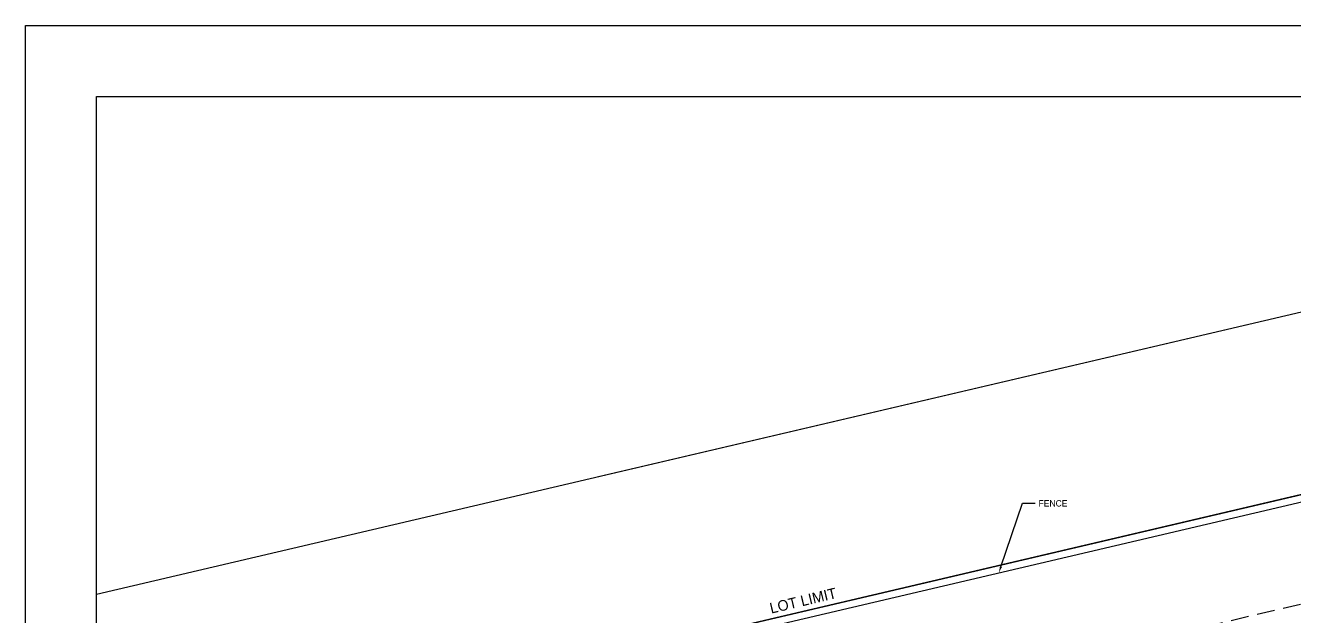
# Model space of a CAD drawing. Header units: metres. Extents: x -353217 to -351774, y -68080 to -67552.
# Drawn here: x -352382.39 to -352346.65, y -67856.53 to -67839.88 of the extents above; entities that cross this region are included whole.
import ezdxf
from ezdxf import colors
from ezdxf.entities.mleader import LeaderData, LeaderLine
from ezdxf.math import Vec2, Vec3

# ---------------------------------------------------------------- set-up
doc = ezdxf.new("R2010")
doc.units = ezdxf.units.M
doc.header["$MEASUREMENT"] = 0
doc.linetypes.add('DASHED', pattern=[0.75, 0.5, -0.25])
for name, color, linetype in [('A-TEXT', 6, 'Continuous'), ('A-walls', 5, 'Continuous'), ('Dim', 40, 'Continuous'), ('lot', 3, 'Continuous')]:
    doc.layers.add(name, color=color, linetype=linetype)

msp = doc.modelspace()

# ---------------------------------------------------------------- linework, layer by layer
for p, q in [((-352320.5348529, -67841.8752964), (-352380.3910711, -67855.9064706)), ((-352298.6269277, -67841.8752964), (-352366.1055053, -67857.6932632)), ((-352334.5255011, -67845.1549093), (-352366.2485711, -67852.5912614))]:
    msp.add_line(p, q)
at = {"layer": 'A-walls'}
msp.add_lwpolyline([(-352365.8865147, -67858.3676991), (-352365.9010108, -67857.8507424), (-352300.6136054, -67842.5440272), (-352300.0028345, -67868.5693195), (-352314.837922, -67868.7648419), (-352313.6866545, -67883.5163974), (-352365.1813172, -67883.5163974), (-352365.7463091, -67863.3676991)], dxfattribs=at)
at = {"layer": 'Dim'}
for points in [[(-352382.3910711, -67839.8752964), (-352289.3910711, -67839.8752964), (-352289.3910711, -67887.8752964), (-352382.3910711, -67887.8752964)], [(-352380.3910711, -67841.8752964), (-352291.3910711, -67841.8752964), (-352291.3910711, -67885.8752964), (-352380.3910711, -67885.8752964)]]:
    msp.add_lwpolyline(points, close=True, dxfattribs=at)
at = {"layer": 'lot'}
msp.add_lwpolyline([(-352366.1055053, -67857.6932632), (-352300.4194396, -67842.2930815), (-352299.7981486, -67868.7666391), (-352314.6219259, -67868.9620125), (-352313.4704376, -67883.7163974), (-352365.3757876, -67883.7163974), (-352366.1055053, -67857.6932632)], dxfattribs=at)
at = {"layer": 'lot', "linetype": 'DASHED'}
msp.add_lwpolyline([(-352363.0380876, -67860.0554514), (-352303.3319264, -67846.0572659), (-352302.8684362, -67865.8068441), (-352317.8618675, -67866.0044534), (-352316.7136914, -67880.7163974), (-352362.4587317, -67880.7163974)], close=True, dxfattribs=at)

# ---------------------------------------------------------------- texts
at = {"layer": 'A-TEXT'}
msp.add_text('LOT LIMIT', height=0.3, rotation=13.38097894, dxfattribs=at).set_placement((-352361.3898321, -67856.4429786))

# ---------------------------------------------------------------- leaders
ml = msp.add_multileader_mtext('Standard', dxfattribs=at)
ml.set_content('FENCE', color=256)
ml.set_leader_properties()
ml.build(insert=Vec2(0, 0))
ml.multileader.update_dxf_attribs({"text_right_attachment_type": 6, "dogleg_length": 0.36, "arrow_head_size": 0.18})
ctx = ml.context
ctx.base_point, ctx.char_height, ctx.arrow_head_size, ctx.landing_gap_size, ctx.plane_origin = Vec3(-352353.9518495, -67853.3352448), 0.18, 0.18, 0.09, Vec3(-352354.978108, -67855.289854)
ctx.right_attachment = 6
notes = []
notes.append((ctx, [(0, (1, 1, 0), (-352354.3118495, -67853.3352448), (1, 0), 0.36, [(0, [(-352354.978108, -67855.289854)], 0, [])])]))
ctx.mtext.insert, ctx.mtext.flow_direction = Vec3(-352353.8618495, -67853.2452448), 5
for ctx, leaders in notes:
    for number, flags, end, landing, length, lines in leaders:
        leader = LeaderData()
        leader.index, (leader.has_last_leader_line, leader.has_dogleg_vector, leader.attachment_direction) = number, flags
        leader.last_leader_point, leader.dogleg_vector, leader.dogleg_length = Vec3(end), Vec3(landing), length
        for number, points, colour, breaks in lines:
            line = LeaderLine()
            line.index, line.vertices, line.color, line.breaks = number, Vec3.list(points), colors.encode_raw_color(colour), breaks
            leader.lines.append(line)
        ctx.leaders.append(leader)

doc.saveas('drawing.dxf')
